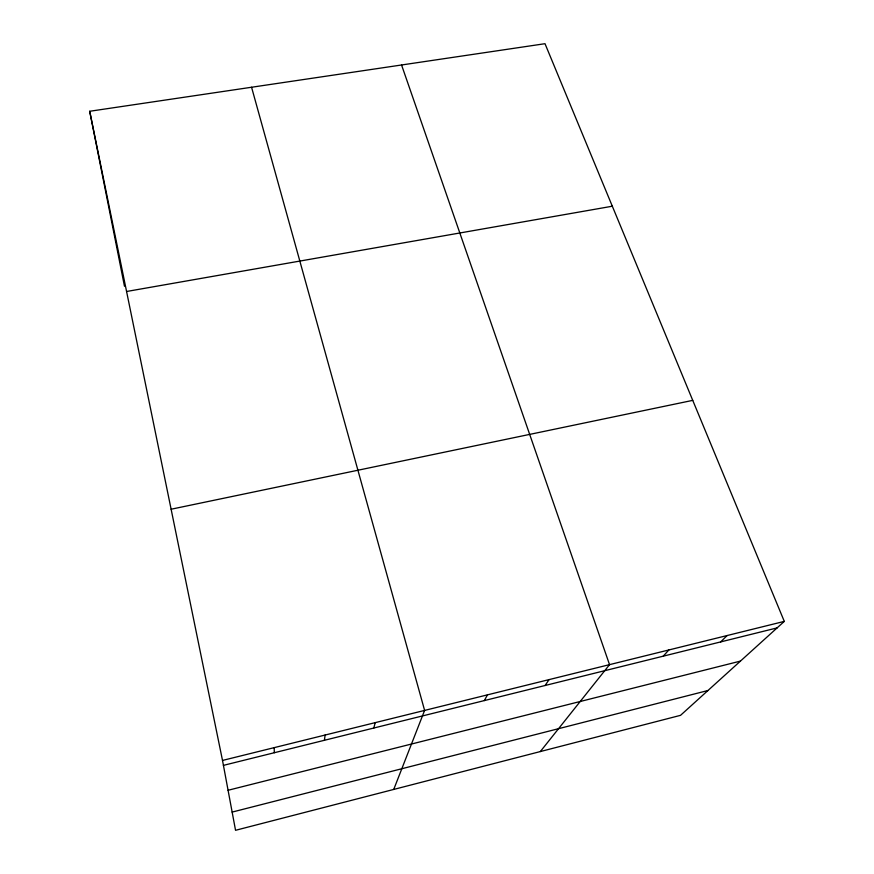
<?xml version="1.0" encoding="UTF-8"?>
<svg xmlns="http://www.w3.org/2000/svg" width="874" height="874" viewBox="0 0 874 874"><rect width="100%" height="100%" fill="white"/><g stroke="black" fill="none" stroke-linecap="round" stroke-linejoin="round"><path stroke-width="1.31" d="M324.429 740.289L325.095 735.034M373.799 728.031L375.23 722.634M393.737 789.43L424.611 710.409L251.57 87.247M484.349 700.587L487.441 694.863M545.092 685.5L549.069 679.611M540.329 751.564L609.539 664.644L401.559 64.993M663.224 656.177L668.872 649.95M720.679 641.909L727.113 635.54M784.295 621.392L680.54 715.336L235.543 830.3L222.509 760.435L89.705 111.271L545.005 43.7L784.295 621.392L222.509 760.435M232.145 812.088L707.951 690.515M228.081 790.271L740.442 661.094M223.427 765.362L777.095 627.903M171.118 509.225L692.743 400.368M126.577 291.49L612.324 206.22M89.705 111.271L124.469 286.213M274.196 747.641L274.305 752.733"/></g></svg>
